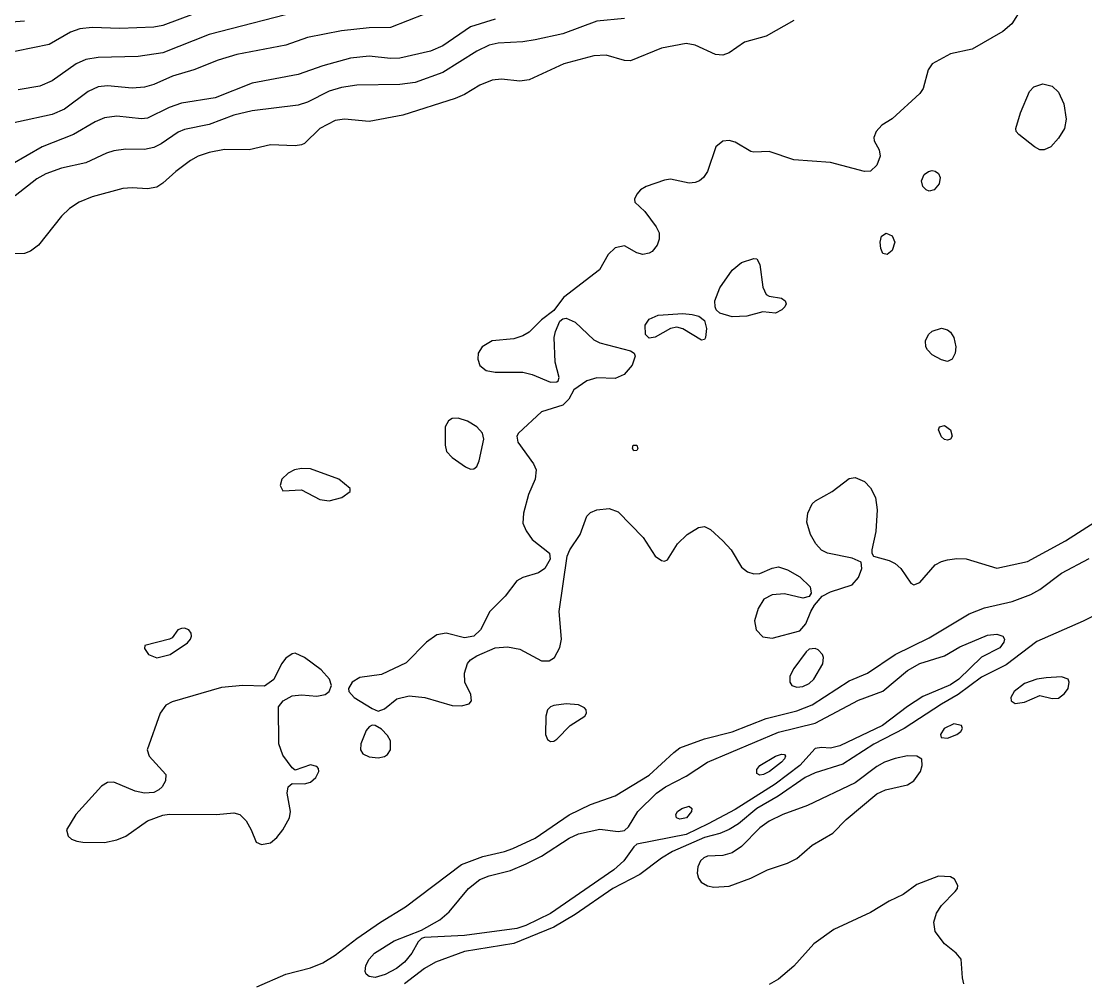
# Model space of a CAD drawing. Extents: x 474277 to 475042, y 254928 to 255625.
# Drawn here: x 474453.52 to 474480.04, y 255428.45 to 255452.43 of the extents above; entities that cross this region are included whole.
import ezdxf

# ---------------------------------------------------------------- set-up
doc = ezdxf.new("R2010")
doc.units = 0
doc.header["$MEASUREMENT"] = 0
doc.layers.add('BaseMapV2_DTM_export_MonNov09090547073261 — entities', color=1, linetype='CONTINUOUS')

msp = doc.modelspace()

# ---------------------------------------------------------------- linework, layer by layer
at = {"layer": 'BaseMapV2_DTM_export_MonNov09090547073261 — entities', "color": 15, "linetype": 'Continuous', "true_color": 0xb7484b}
for points in [[(474458.966, 255453.048, 84.75), (474457.049, 255452.324, 84.75), (474456.819, 255452.288, 84.75), (474455.976, 255452.255, 84.75), (474455.286, 255452.274, 84.75), (474454.979, 255452.243, 84.75), (474454.749, 255452.157, 84.75), (474454.212, 255451.853, 84.75), (474452.986, 255451.608, 84.75)], [(474460.653, 255452.73, 84.5), (474458.199, 255452.104, 84.5), (474457.049, 255451.648, 84.5), (474456.436, 255451.557, 84.5), (474455.439, 255451.532, 84.5), (474455.132, 255451.484, 84.5), (474454.889, 255451.374, 84.5), (474454.289, 255450.952, 84.5), (474453.982, 255450.816, 84.5), (474453.446, 255450.721, 84.5)], [(474478.44, 255452.754, 83.25), (474478.206, 255452.371, 83.25), (474477.982, 255452.18, 83.25), (474477.215, 255451.739, 83.25), (474476.678, 255451.617, 83.25), (474476.218, 255451.372, 83.25), (474476.117, 255451.22, 83.25), (474475.99, 255450.76, 83.25), (474475.912, 255450.631, 83.25), (474475.222, 255450.003, 83.25), (474474.961, 255449.84, 83.25), (474474.82, 255449.687, 83.25), (474474.762, 255449.534, 83.25), (474474.769, 255449.457, 83.25), (474474.894, 255449.227, 83.25), (474474.923, 255449.074, 83.25), (474474.84, 255448.844, 83.25), (474474.685, 255448.699, 83.25), (474474.532, 255448.687, 83.25), (474473.688, 255448.911, 83.25), (474472.768, 255448.976, 83.25), (474472.155, 255449.184, 83.25), (474471.771, 255449.172, 83.25), (474471.695, 255449.189, 83.25), (474471.311, 255449.424, 83.25), (474471.158, 255449.464, 83.25), (474471.004, 255449.446, 83.25), (474470.829, 255449.304, 83.25), (474470.619, 255448.69, 83.25), (474470.516, 255448.537, 83.25), (474470.422, 255448.46, 83.25), (474470.314, 255448.413, 83.25), (474470.161, 255448.395, 83.25), (474469.701, 255448.494, 83.25), (474469.548, 255448.475, 83.25), (474469.088, 255448.318, 83.25), (474468.952, 255448.23, 83.25), (474468.857, 255448.125, 83.25), (474468.801, 255448, 83.25), (474468.807, 255447.923, 83.25), (474469.056, 255447.693, 83.25), (474469.341, 255447.31, 83.25), (474469.414, 255447.157, 83.25), (474469.412, 255447.003, 83.25), (474469.367, 255446.85, 83.25), (474469.244, 255446.697, 83.25), (474469.164, 255446.652, 83.25), (474469.011, 255446.625, 83.25), (474468.857, 255446.662, 83.25), (474468.551, 255446.835, 83.25), (474468.321, 255446.786, 83.25), (474468.141, 255446.62, 83.25), (474467.929, 255446.237, 83.25), (474467.034, 255445.546, 83.25), (474466.787, 255445.227, 83.25), (474466.481, 255444.994, 83.25), (474466.174, 255444.687, 83.25), (474466.02, 255444.597, 83.25), (474465.79, 255444.519, 83.25), (474465.254, 255444.468, 83.25), (474465.001, 255444.32, 83.25), (474464.905, 255444.166, 83.25), (474464.895, 255444.013, 83.25), (474464.947, 255443.858, 83.25), (474465.1, 255443.729, 83.25), (474465.33, 255443.688, 83.25), (474466.02, 255443.688, 83.25), (474466.25, 255443.627, 83.25), (474466.711, 255443.436, 83.25), (474466.864, 255443.448, 83.25), (474466.901, 255443.476, 83.25), (474466.919, 255443.553, 83.25), (474466.825, 255443.936, 83.25), (474466.795, 255444.55, 83.25), (474466.829, 255444.703, 83.25), (474466.941, 255444.957, 83.25), (474467.017, 255445.021, 83.25), (474467.094, 255445.035, 83.25), (474467.324, 255444.938, 83.25), (474467.784, 255444.491, 83.25), (474467.937, 255444.424, 83.25), (474468.704, 255444.221, 83.25), (474468.795, 255444.166, 83.25), (474468.815, 255444.09, 83.25), (474468.746, 255443.86, 83.25), (474468.539, 255443.63, 83.25), (474468.321, 255443.531, 83.25), (474467.861, 255443.548, 83.25), (474467.615, 255443.476, 83.25), (474467.287, 255443.246, 83.25), (474467.162, 255443.016, 83.25), (474467.017, 255442.866, 83.25), (474466.481, 255442.7, 83.25), (474465.912, 255442.173, 83.25), (474465.868, 255442.096, 83.25), (474465.891, 255441.943, 83.25), (474466.285, 255441.406, 83.25), (474466.346, 255441.253, 83.25), (474466.324, 255441.023, 83.25), (474466.163, 255440.639, 83.25), (474466.032, 255440.179, 83.25), (474466.02, 255439.926, 83.25), (474466.097, 255439.735, 83.25), (474466.25, 255439.521, 83.25), (474466.679, 255439.182, 83.25), (474466.7, 255439.029, 83.25), (474466.566, 255438.799, 83.25), (474466.404, 255438.691, 83.25), (474466.02, 255438.573, 83.25), (474465.867, 255438.486, 83.25), (474465.577, 255438.109, 83.25), (474465.193, 255437.725, 83.25), (474464.966, 255437.265, 83.25), (474464.794, 255437.108, 83.25), (474464.564, 255437.067, 83.25), (474464.104, 255437.186, 83.25), (474463.874, 255437.143, 83.25), (474463.617, 255436.959, 83.25), (474463.107, 255436.448, 83.25), (474462.493, 255436.153, 83.25), (474461.957, 255436.083, 83.25), (474461.765, 255435.962, 83.25), (474461.672, 255435.809, 83.25), (474461.682, 255435.732, 83.25), (474461.819, 255435.579, 83.25), (474462.263, 255435.306, 83.25), (474462.417, 255435.245, 83.25), (474462.57, 255435.3, 83.25), (474462.877, 255435.548, 83.25), (474463.183, 255435.626, 83.25), (474463.577, 255435.579, 83.25), (474464.257, 255435.38, 83.25), (474464.487, 255435.372, 83.25), (474464.68, 255435.425, 83.25), (474464.74, 255435.502, 83.25), (474464.721, 255435.655, 83.25), (474464.575, 255435.962, 83.25), (474464.563, 255436.192, 83.25), (474464.64, 255436.433, 83.25), (474464.717, 255436.523, 83.25), (474464.87, 255436.62, 83.25), (474465.33, 255436.816, 83.25), (474465.637, 255436.849, 83.25), (474465.944, 255436.786, 83.25), (474466.481, 255436.495, 83.25), (474466.671, 255436.499, 83.25), (474466.803, 255436.575, 83.25), (474466.941, 255436.827, 83.25), (474466.985, 255437.035, 83.25), (474466.926, 255437.725, 83.25), (474467.122, 255439.106, 83.25), (474467.185, 255439.259, 83.25), (474467.443, 255439.642, 83.25), (474467.613, 255440.102, 83.25), (474467.707, 255440.191, 83.25), (474467.861, 255440.259, 83.25), (474468.167, 255440.291, 83.25), (474468.397, 255440.205, 83.25), (474469.015, 255439.566, 83.25), (474469.318, 255439.104, 83.25), (474469.471, 255438.996, 83.25), (474469.548, 255438.98, 83.25), (474469.624, 255439.009, 83.25), (474469.871, 255439.412, 83.25), (474470.114, 255439.642, 83.25), (474470.391, 255439.82, 83.25), (474470.544, 255439.84, 83.25), (474470.698, 255439.772, 83.25), (474471.004, 255439.486, 83.25), (474471.205, 255439.259, 83.25), (474471.464, 255438.832, 83.25), (474471.618, 255438.715, 83.25), (474471.771, 255438.664, 83.25), (474471.925, 255438.672, 83.25), (474472.231, 255438.808, 83.25), (474472.385, 255438.835, 83.25), (474472.615, 255438.766, 83.25), (474472.921, 255438.591, 83.25), (474473.174, 255438.339, 83.25), (474473.205, 255438.186, 83.25), (474473.151, 255438.099, 83.25), (474472.998, 255438.055, 83.25), (474472.538, 255438.164, 83.25), (474472.231, 255438.137, 83.25), (474472.025, 255438.032, 83.25), (474471.882, 255437.802, 83.25), (474471.793, 255437.495, 83.25), (474471.828, 255437.265, 83.25), (474472.001, 255437.096, 83.25), (474472.231, 255437.061, 83.25), (474472.921, 255437.246, 83.25), (474473.071, 255437.419, 83.25), (474473.193, 255437.725, 83.25), (474473.287, 255437.879, 83.25), (474473.478, 255438.109, 83.25), (474473.688, 255438.216, 83.25), (474474.225, 255438.386, 83.25), (474474.385, 255438.569, 83.25), (474474.463, 255438.799, 83.25), (474474.447, 255438.952, 83.25), (474474.225, 255439.057, 83.25), (474473.611, 255439.18, 83.25), (474473.458, 255439.25, 83.25), (474473.315, 255439.412, 83.25), (474473.189, 255439.642, 83.25), (474473.093, 255439.949, 83.25), (474473.12, 255440.179, 83.25), (474473.228, 255440.409, 83.25), (474473.31, 255440.486, 83.25), (474473.726, 255440.716, 83.25), (474474.148, 255441.042, 83.25), (474474.301, 255441.063, 83.25), (474474.532, 255440.961, 83.25), (474474.685, 255440.805, 83.25), (474474.804, 255440.562, 83.25), (474474.844, 255440.256, 83.25), (474474.81, 255439.719, 83.25), (474474.713, 255439.259, 83.25), (474474.711, 255439.182, 83.25), (474474.754, 255439.106, 83.25), (474475.145, 255438.995, 83.25), (474475.298, 255438.92, 83.25), (474475.436, 255438.799, 83.25), (474475.682, 255438.43, 83.25), (474475.758, 255438.392, 83.25), (474475.912, 255438.452, 83.25), (474476.295, 255438.888, 83.25), (474476.448, 255438.975, 83.25), (474476.602, 255439.015, 83.25), (474476.832, 255439.046, 83.25), (474477.062, 255439.036, 83.25), (474477.829, 255438.808, 83.25), (474478.595, 255438.975, 83.25), (474479.543, 255439.489, 83.25), (474480.282, 255439.962, 83.25)], [(474463.567, 255452.606, 84.25), (474462.723, 255452.276, 84.25), (474462.187, 255452.265, 84.25), (474461.497, 255452.192, 84.25), (474460.653, 255452.027, 84.25), (474460.116, 255451.833, 84.25), (474458.89, 255451.603, 84.25), (474458.43, 255451.461, 84.25), (474457.816, 255451.221, 84.25), (474457.288, 255451.067, 84.25), (474456.819, 255450.859, 84.25), (474456.589, 255450.793, 84.25), (474456.283, 255450.768, 84.25), (474455.669, 255450.824, 84.25), (474455.439, 255450.798, 84.25), (474455.189, 255450.684, 84.25), (474454.596, 255450.241, 84.25), (474454.289, 255450.109, 84.25), (474452.602, 255449.745, 84.25)], [(474472.768, 255452.455, 83.5), (474472.078, 255452.065, 83.5), (474471.541, 255451.909, 83.5), (474471.158, 255451.645, 83.5), (474471.004, 255451.584, 83.5), (474470.816, 255451.604, 83.5), (474470.314, 255451.839, 83.5), (474470.084, 255451.875, 83.5), (474469.471, 255451.766, 83.5), (474468.704, 255451.447, 83.5), (474468.551, 255451.455, 83.5), (474468.091, 255451.586, 83.5), (474467.784, 255451.573, 83.5), (474467.04, 255451.374, 83.5), (474466.174, 255450.972, 83.5), (474465.944, 255450.942, 83.5), (474465.484, 255450.991, 83.5), (474465.254, 255450.961, 83.5), (474464.947, 255450.839, 83.5), (474464.564, 255450.609, 83.5), (474464.334, 255450.509, 83.5), (474463.03, 255450.096, 83.5), (474462.187, 255449.939, 83.5), (474461.573, 255449.99, 83.5), (474461.343, 255449.962, 83.5), (474460.959, 255449.764, 83.5), (474460.576, 255449.389, 83.5), (474460.5, 255449.35, 83.5), (474460.346, 255449.329, 83.5), (474459.733, 255449.351, 83.5), (474459.196, 255449.228, 83.5), (474458.583, 255449.239, 83.5), (474458.199, 255449.165, 83.5), (474457.931, 255449.074, 83.5), (474457.739, 255448.967, 83.5), (474457.375, 255448.69, 83.5), (474457.049, 255448.396, 83.5), (474456.896, 255448.3, 83.5), (474456.666, 255448.257, 83.5), (474456.283, 255448.284, 83.5), (474456.053, 255448.266, 83.5), (474455.286, 255448.054, 83.5), (474454.961, 255447.923, 83.5), (474454.724, 255447.77, 83.5), (474454.519, 255447.575, 83.5), (474453.953, 255446.85, 83.5), (474453.752, 255446.701, 83.5), (474453.599, 255446.643, 83.5), (474452.986, 255446.638, 83.5)], [(474453.599, 255452.435, 85), (474453.062, 255452.391, 85)], [(474465.33, 255452.489, 84), (474464.71, 255452.294, 84), (474464.027, 255451.817, 84), (474463.72, 255451.688, 84), (474462.953, 255451.514, 84), (474462.723, 255451.508, 84), (474462.187, 255451.562, 84), (474461.727, 255451.51, 84), (474461.037, 255451.319, 84), (474460.423, 255451.108, 84), (474459.273, 255450.891, 84), (474458.353, 255450.523, 84), (474457.509, 255450.394, 84), (474457.203, 255450.28, 84), (474456.666, 255450.017, 84), (474456.513, 255450.001, 84), (474455.899, 255450.066, 84), (474455.592, 255450.027, 84), (474455.362, 255449.928, 84), (474454.82, 255449.61, 84), (474454.043, 255449.304, 84), (474453.292, 255448.876, 84)], [(474468.551, 255452.502, 83.75), (474467.861, 255452.431, 83.75), (474467.017, 255452.12, 83.75), (474466.327, 255451.972, 83.75), (474466.02, 255451.919, 83.75), (474465.407, 255451.884, 83.75), (474465.177, 255451.837, 83.75), (474464.87, 255451.686, 83.75), (474464.027, 255451.155, 83.75), (474463.337, 255450.905, 83.75), (474462.953, 255450.856, 83.75), (474461.88, 255450.838, 83.75), (474461.497, 255450.784, 83.75), (474461.19, 255450.692, 83.75), (474460.653, 255450.419, 83.75), (474460.423, 255450.338, 83.75), (474459.273, 255450.202, 83.75), (474458.813, 255450.089, 83.75), (474458.199, 255449.861, 83.75), (474457.586, 255449.734, 83.75), (474457.433, 255449.671, 83.75), (474457.003, 255449.38, 83.75), (474456.819, 255449.29, 83.75), (474456.589, 255449.24, 83.75), (474456.129, 255449.245, 83.75), (474455.823, 255449.206, 83.75), (474455.643, 255449.15, 83.75), (474455.132, 255448.909, 83.75), (474454.519, 255448.774, 83.75), (474454.136, 255448.634, 83.75), (474453.906, 255448.509, 83.75), (474453.369, 255448.084, 83.75)], [(474479.006, 255449.227, 83.25), (474478.902, 255449.233, 83.25), (474478.769, 255449.304, 83.25), (474478.376, 255449.61, 83.25), (474478.311, 255449.687, 83.25), (474478.303, 255449.764, 83.25), (474478.422, 255450.147, 83.25), (474478.64, 255450.684, 83.25), (474478.749, 255450.799, 83.25), (474478.979, 255450.874, 83.25), (474479.209, 255450.818, 83.25), (474479.362, 255450.662, 83.25), (474479.495, 255450.377, 83.25), (474479.558, 255449.994, 83.25), (474479.517, 255449.764, 83.25), (474479.362, 255449.519, 83.25), (474479.178, 255449.304, 83.25), (474479.006, 255449.227, 83.25)], [(474476.268, 255448.23, 83.25), (474476.142, 255448.203, 83.25), (474476.065, 255448.231, 83.25), (474475.988, 255448.315, 83.25), (474475.95, 255448.46, 83.25), (474476.02, 255448.613, 83.25), (474476.125, 255448.69, 83.25), (474476.218, 255448.712, 83.25), (474476.295, 255448.699, 83.25), (474476.372, 255448.64, 83.25), (474476.415, 255448.537, 83.25), (474476.395, 255448.383, 83.25), (474476.268, 255448.23, 83.25)], [(474475.098, 255446.62, 83.25), (474474.992, 255446.648, 83.25), (474474.938, 255446.773, 83.25), (474474.92, 255446.927, 83.25), (474474.951, 255447.08, 83.25), (474475.068, 255447.155, 83.25), (474475.222, 255447.084, 83.25), (474475.287, 255446.927, 83.25), (474475.222, 255446.719, 83.25), (474475.098, 255446.62, 83.25)], [(474471.599, 255445.086, 83.25), (474471.234, 255445.071, 83.25), (474470.928, 255445.156, 83.25), (474470.839, 255445.24, 83.25), (474470.808, 255445.316, 83.25), (474470.806, 255445.47, 83.25), (474470.928, 255445.787, 83.25), (474471.234, 255446.227, 83.25), (474471.464, 255446.421, 83.25), (474471.771, 255446.523, 83.25), (474471.848, 255446.509, 83.25), (474471.925, 255446.372, 83.25), (474472.001, 255445.805, 83.25), (474472.078, 255445.628, 83.25), (474472.155, 255445.585, 83.25), (474472.461, 255445.537, 83.25), (474472.556, 255445.47, 83.25), (474472.578, 255445.393, 83.25), (474472.548, 255445.316, 83.25), (474472.469, 255445.24, 83.25), (474472.31, 255445.163, 83.25), (474472.001, 255445.194, 83.25), (474471.599, 255445.086, 83.25)], [(474470.57, 255444.55, 83.25), (474470.544, 255444.504, 83.25), (474470.468, 255444.485, 83.25), (474470.008, 255444.765, 83.25), (474469.854, 255444.813, 83.25), (474469.701, 255444.778, 83.25), (474469.318, 255444.564, 83.25), (474469.164, 255444.538, 83.25), (474469.078, 255444.626, 83.25), (474469.066, 255444.856, 83.25), (474469.164, 255445.013, 83.25), (474469.394, 255445.11, 83.25), (474470.008, 255445.148, 83.25), (474470.238, 255445.13, 83.25), (474470.402, 255445.086, 83.25), (474470.544, 255444.977, 83.25), (474470.598, 255444.78, 83.25), (474470.57, 255444.55, 83.25)], [(474476.712, 255444.013, 83.25), (474476.602, 255443.954, 83.25), (474476.448, 255443.994, 83.25), (474476.218, 255444.122, 83.25), (474476.1, 255444.243, 83.25), (474476.061, 255444.32, 83.25), (474476.05, 255444.473, 83.25), (474476.127, 255444.626, 83.25), (474476.218, 255444.708, 83.25), (474476.448, 255444.783, 83.25), (474476.602, 255444.747, 83.25), (474476.678, 255444.686, 83.25), (474476.76, 255444.55, 83.25), (474476.807, 255444.32, 83.25), (474476.788, 255444.166, 83.25), (474476.712, 255444.013, 83.25)], [(474464.794, 255441.281, 83.25), (474464.87, 255441.342, 83.25), (474464.929, 255441.483, 83.25), (474465.046, 255442.019, 83.25), (474465.014, 255442.173, 83.25), (474464.868, 255442.326, 83.25), (474464.64, 255442.472, 83.25), (474464.41, 255442.542, 83.25), (474464.257, 255442.534, 83.25), (474464.165, 255442.479, 83.25), (474464.082, 255442.326, 83.25), (474464.08, 255441.866, 83.25), (474464.114, 255441.713, 83.25), (474464.257, 255441.564, 83.25), (474464.593, 255441.329, 83.25), (474464.717, 255441.274, 83.25), (474464.794, 255441.281, 83.25)], [(474476.673, 255442.019, 83.25), (474476.602, 255441.995, 83.25), (474476.525, 255442.012, 83.25), (474476.448, 255442.074, 83.25), (474476.375, 255442.249, 83.25), (474476.404, 255442.326, 83.25), (474476.525, 255442.356, 83.25), (474476.676, 255442.249, 83.25), (474476.715, 255442.096, 83.25), (474476.673, 255442.019, 83.25)], [(474468.88, 255441.789, 83.25), (474468.857, 255441.739, 83.25), (474468.781, 255441.732, 83.25), (474468.748, 255441.789, 83.25), (474468.767, 255441.866, 83.25), (474468.857, 255441.874, 83.25), (474468.88, 255441.789, 83.25)], [(474461.19, 255440.483, 83.25), (474461.509, 255440.562, 83.25), (474461.718, 255440.716, 83.25), (474461.712, 255440.793, 83.25), (474461.436, 255441.023, 83.25), (474460.73, 255441.28, 83.25), (474460.5, 255441.286, 83.25), (474460.33, 255441.253, 83.25), (474460.171, 255441.176, 83.25), (474460.01, 255441.023, 83.25), (474459.973, 255440.869, 83.25), (474460.04, 255440.733, 83.25), (474460.5, 255440.753, 83.25), (474460.96, 255440.515, 83.25), (474461.19, 255440.483, 83.25)], [(474459.393, 255428.371, 83.5), (474460.116, 255428.685, 83.5), (474460.73, 255428.85, 83.5), (474461.037, 255428.974, 83.5), (474461.343, 255429.158, 83.5), (474461.88, 255429.577, 83.5), (474462.475, 255429.981, 83.5), (474463.097, 255430.365, 83.5), (474464.487, 255431.425, 83.5), (474465.024, 255431.617, 83.5), (474465.56, 255431.743, 83.5), (474465.77, 255431.821, 83.5), (474466.327, 255432.08, 83.5), (474467.171, 255432.661, 83.5), (474467.707, 255432.918, 83.5), (474468.321, 255433.129, 83.5), (474469.164, 255433.648, 83.5), (474469.778, 255434.216, 83.5), (474469.931, 255434.325, 83.5), (474470.544, 255434.55, 83.5), (474471.234, 255434.723, 83.5), (474472.078, 255435.063, 83.5), (474472.845, 255435.251, 83.5), (474473.228, 255435.401, 83.5), (474474.148, 255436, 83.5), (474474.608, 255436.189, 83.5), (474475.297, 255436.652, 83.5), (474476.142, 255437.07, 83.5), (474477.139, 255437.667, 83.5), (474477.522, 255437.815, 83.5), (474478.212, 255437.973, 83.5), (474478.672, 255438.153, 83.5), (474478.902, 255438.274, 83.5), (474479.439, 255438.677, 83.5), (474480.129, 255439.049, 83.5)], [(474480.896, 255437.929, 83.5), (474479.976, 255437.483, 83.5), (474478.825, 255436.979, 83.5), (474478.059, 255436.395, 83.5), (474477.445, 255436.089, 83.5), (474476.866, 255435.655, 83.5), (474476.448, 255435.42, 83.5), (474475.521, 255434.812, 83.5), (474474.762, 255434.423, 83.5), (474473.995, 255433.924, 83.5), (474473.305, 255433.706, 83.5), (474473.05, 255433.585, 83.5), (474472.379, 255433.125, 83.5), (474471.848, 255432.815, 83.5), (474471.388, 255432.437, 83.5), (474471.158, 255432.29, 83.5), (474470.928, 255432.196, 83.5), (474470.544, 255432.098, 83.5), (474469.748, 255431.745, 83.5), (474469.471, 255431.577, 83.5), (474468.934, 255431.175, 83.5), (474468.26, 255430.825, 83.5), (474467.324, 255430.174, 83.5), (474466.787, 255429.858, 83.5), (474465.79, 255429.455, 83.5), (474464.564, 255429.252, 83.5), (474463.843, 255428.984, 83.5), (474463.567, 255428.832, 83.5), (474463.065, 255428.448, 83.5)], [(474456.896, 255436.573, 83.25), (474457.229, 255436.652, 83.25), (474457.663, 255436.948, 83.25), (474457.739, 255437.035, 83.25), (474457.759, 255437.112, 83.25), (474457.752, 255437.189, 83.25), (474457.698, 255437.265, 83.25), (474457.586, 255437.311, 83.25), (474457.509, 255437.305, 83.25), (474457.425, 255437.265, 83.25), (474457.279, 255437.069, 83.25), (474457.21, 255437.035, 83.25), (474456.596, 255436.882, 83.25), (474456.59, 255436.805, 83.25), (474456.691, 255436.652, 83.25), (474456.896, 255436.573, 83.25)], [(474462.589, 255428.678, 83.75), (474462.34, 255428.604, 83.75), (474462.187, 255428.629, 83.75), (474462.11, 255428.692, 83.75), (474462.086, 255428.754, 83.75), (474462.108, 255428.908, 83.75), (474462.188, 255429.061, 83.75), (474462.32, 255429.214, 83.75), (474462.809, 255429.521, 83.75), (474463.49, 255429.788, 83.75), (474463.95, 255430.044, 83.75), (474464.18, 255430.24, 83.75), (474464.662, 255430.825, 83.75), (474464.947, 255431.045, 83.75), (474465.177, 255431.137, 83.75), (474465.714, 255431.274, 83.75), (474466.097, 255431.434, 83.75), (474466.481, 255431.632, 83.75), (474467.171, 255432.078, 83.75), (474467.401, 255432.185, 83.75), (474467.937, 255432.303, 83.75), (474468.397, 255432.246, 83.75), (474468.551, 255432.265, 83.75), (474468.652, 255432.358, 83.75), (474468.883, 255432.742, 83.75), (474469.351, 255433.202, 83.75), (474469.573, 255433.355, 83.75), (474470.084, 255433.626, 83.75), (474470.621, 255433.975, 83.75), (474472.385, 255434.72, 83.75), (474473.305, 255434.939, 83.75), (474474.378, 255435.514, 83.75), (474474.992, 255435.743, 83.75), (474475.605, 255436.255, 83.75), (474475.912, 255436.432, 83.75), (474476.525, 255436.617, 83.75), (474476.908, 255436.846, 83.75), (474477.599, 255437.133, 83.75), (474477.829, 255437.162, 83.75), (474477.982, 255437.109, 83.75), (474478.017, 255437.035, 83.75), (474478.006, 255436.959, 83.75), (474477.905, 255436.816, 83.75), (474477.445, 255436.585, 83.75), (474476.878, 255436.039, 83.75), (474476.678, 255435.896, 83.75), (474475.988, 255435.607, 83.75), (474475.605, 255435.358, 83.75), (474474.984, 255434.888, 83.75), (474473.918, 255434.379, 83.75), (474473.688, 255434.316, 83.75), (474473.458, 255434.336, 83.75), (474473.305, 255434.31, 83.75), (474472.922, 255433.892, 83.75), (474472.308, 255433.425, 83.75), (474471.311, 255432.795, 83.75), (474470.64, 255432.435, 83.75), (474470.084, 255432.171, 83.75), (474468.857, 255431.925, 83.75), (474468.781, 255431.862, 83.75), (474468.537, 255431.515, 83.75), (474468.284, 255431.285, 83.75), (474466.711, 255430.201, 83.75), (474466.089, 255429.904, 83.75), (474465.867, 255429.829, 83.75), (474464.564, 255429.649, 83.75), (474463.567, 255429.603, 83.75), (474463.49, 255429.574, 83.75), (474463.413, 255429.496, 83.75), (474463.255, 255429.214, 83.75), (474463.069, 255428.984, 83.75), (474462.868, 255428.831, 83.75), (474462.589, 255428.678, 83.75)], [(474472.998, 255435.858, 83.25), (474473.151, 255435.934, 83.25), (474473.268, 255436.039, 83.25), (474473.497, 255436.422, 83.25), (474473.512, 255436.575, 83.25), (474473.486, 255436.652, 83.25), (474473.381, 255436.769, 83.25), (474473.305, 255436.804, 83.25), (474473.151, 255436.785, 83.25), (474473.075, 255436.718, 83.25), (474472.768, 255436.302, 83.25), (474472.667, 255436.115, 83.25), (474472.667, 255435.962, 83.25), (474472.723, 255435.885, 83.25), (474472.845, 255435.837, 83.25), (474472.998, 255435.858, 83.25)], [(474459.733, 255431.957, 83.25), (474459.886, 255432.091, 83.25), (474460.036, 255432.281, 83.25), (474460.207, 255432.588, 83.25), (474460.227, 255432.742, 83.25), (474460.149, 255433.202, 83.25), (474460.168, 255433.355, 83.25), (474460.27, 255433.442, 83.25), (474460.576, 255433.432, 83.25), (474460.73, 255433.469, 83.25), (474460.862, 255433.585, 83.25), (474460.936, 255433.738, 83.25), (474460.929, 255433.815, 83.25), (474460.883, 255433.866, 83.25), (474460.73, 255433.902, 83.25), (474460.346, 255433.768, 83.25), (474460.27, 255433.829, 83.25), (474460.04, 255434.146, 83.25), (474459.94, 255434.428, 83.25), (474459.931, 255435.348, 83.25), (474460.042, 255435.502, 83.25), (474460.27, 255435.622, 83.25), (474460.5, 255435.645, 83.25), (474460.883, 255435.617, 83.25), (474461.094, 255435.655, 83.25), (474461.191, 255435.732, 83.25), (474461.247, 255435.885, 83.25), (474461.199, 255436.039, 83.25), (474460.992, 255436.269, 83.25), (474460.576, 255436.581, 83.25), (474460.346, 255436.684, 83.25), (474460.27, 255436.673, 83.25), (474460.116, 255436.562, 83.25), (474460.003, 255436.422, 83.25), (474459.81, 255436.028, 83.25), (474459.58, 255435.863, 83.25), (474459.043, 255435.882, 83.25), (474458.506, 255435.828, 83.25), (474457.279, 255435.472, 83.25), (474457.126, 255435.392, 83.25), (474456.978, 255435.195, 83.25), (474456.654, 255434.275, 83.25), (474456.703, 255434.122, 83.25), (474457.123, 255433.662, 83.25), (474457.117, 255433.508, 83.25), (474457.027, 255433.355, 83.25), (474456.947, 255433.278, 83.25), (474456.819, 255433.219, 83.25), (474456.589, 255433.199, 83.25), (474456.359, 255433.252, 83.25), (474455.823, 255433.474, 83.25), (474455.669, 255433.468, 83.25), (474455.516, 255433.369, 83.25), (474454.882, 255432.665, 83.25), (474454.647, 255432.281, 83.25), (474454.69, 255432.128, 83.25), (474454.768, 255432.051, 83.25), (474454.902, 255432.004, 83.25), (474455.056, 255431.975, 83.25), (474455.592, 255431.972, 83.25), (474455.899, 255432.037, 83.25), (474456.129, 255432.125, 83.25), (474456.666, 255432.508, 83.25), (474457.049, 255432.648, 83.25), (474457.203, 255432.672, 83.25), (474458.384, 255432.665, 83.25), (474458.813, 255432.711, 83.25), (474458.966, 255432.668, 83.25), (474459.12, 255432.507, 83.25), (474459.25, 255432.281, 83.25), (474459.372, 255431.975, 83.25), (474459.503, 255431.916, 83.25), (474459.733, 255431.957, 83.25)], [(474478.519, 255435.47, 83.25), (474478.902, 255435.632, 83.25), (474479.209, 255435.555, 83.25), (474479.362, 255435.569, 83.25), (474479.515, 255435.685, 83.25), (474479.604, 255435.809, 83.25), (474479.635, 255435.962, 83.25), (474479.609, 255436.039, 83.25), (474479.439, 255436.099, 83.25), (474479.055, 255436.074, 83.25), (474478.825, 255436.039, 83.25), (474478.519, 255435.931, 83.25), (474478.262, 255435.732, 83.25), (474478.176, 255435.579, 83.25), (474478.185, 255435.502, 83.25), (474478.289, 255435.433, 83.25), (474478.519, 255435.47, 83.25)], [(474466.787, 255434.494, 83.25), (474466.864, 255434.541, 83.25), (474467.198, 255434.888, 83.25), (474467.562, 255435.118, 83.25), (474467.603, 255435.195, 83.25), (474467.596, 255435.272, 83.25), (474467.554, 255435.324, 83.25), (474467.401, 255435.396, 83.25), (474467.094, 255435.426, 83.25), (474466.787, 255435.38, 83.25), (474466.707, 255435.348, 83.25), (474466.634, 255435.275, 83.25), (474466.595, 255435.118, 83.25), (474466.581, 255434.658, 83.25), (474466.634, 255434.533, 83.25), (474466.711, 255434.488, 83.25), (474466.787, 255434.494, 83.25)], [(474462.57, 255434.113, 83.25), (474462.647, 255434.164, 83.25), (474462.724, 255434.275, 83.25), (474462.722, 255434.505, 83.25), (474462.647, 255434.634, 83.25), (474462.493, 255434.791, 83.25), (474462.34, 255434.888, 83.25), (474462.263, 255434.891, 83.25), (474462.187, 255434.855, 83.25), (474462.11, 255434.76, 83.25), (474461.98, 255434.428, 83.25), (474461.971, 255434.275, 83.25), (474462.033, 255434.18, 83.25), (474462.187, 255434.103, 83.25), (474462.417, 255434.08, 83.25), (474462.57, 255434.113, 83.25)], [(474476.602, 255434.57, 83.25), (474476.831, 255434.658, 83.25), (474476.931, 255434.735, 83.25), (474476.974, 255434.812, 83.25), (474476.949, 255434.888, 83.25), (474476.755, 255434.925, 83.25), (474476.516, 255434.812, 83.25), (474476.422, 255434.658, 83.25), (474476.442, 255434.582, 83.25), (474476.602, 255434.57, 83.25)], [(474471.158, 255430.882, 83.25), (474471.695, 255431.082, 83.25), (474472.111, 255431.285, 83.25), (474472.615, 255431.452, 83.25), (474472.845, 255431.572, 83.25), (474473.228, 255431.906, 83.25), (474473.742, 255432.205, 83.25), (474474.071, 255432.546, 83.25), (474474.838, 255433.182, 83.25), (474475.052, 255433.278, 83.25), (474475.605, 255433.406, 83.25), (474475.758, 255433.502, 83.25), (474475.929, 255433.738, 83.25), (474475.972, 255433.892, 83.25), (474475.956, 255434.045, 83.25), (474475.835, 255434.121, 83.25), (474475.605, 255434.125, 83.25), (474475.298, 255434.066, 83.25), (474475.032, 255433.968, 83.25), (474474.838, 255433.86, 83.25), (474474.301, 255433.456, 83.25), (474473.112, 255432.895, 83.25), (474472.498, 255432.665, 83.25), (474472.155, 255432.502, 83.25), (474471.925, 255432.338, 83.25), (474471.464, 255431.873, 83.25), (474471.234, 255431.713, 83.25), (474471.004, 255431.649, 83.25), (474470.621, 255431.631, 83.25), (474470.525, 255431.591, 83.25), (474470.443, 255431.515, 83.25), (474470.376, 255431.361, 83.25), (474470.361, 255431.208, 83.25), (474470.391, 255431.078, 83.25), (474470.464, 255430.978, 83.25), (474470.621, 255430.89, 83.25), (474470.774, 255430.855, 83.25), (474471.158, 255430.882, 83.25)], [(474472.011, 255433.662, 84), (474471.925, 255433.649, 84), (474471.848, 255433.686, 84), (474471.848, 255433.785, 84), (474471.926, 255433.892, 84), (474472.312, 255434.122, 84), (474472.461, 255434.173, 84), (474472.538, 255434.164, 84), (474472.562, 255434.122, 84), (474472.538, 255434.057, 84), (474472.461, 255433.968, 84), (474472.162, 255433.738, 84), (474472.011, 255433.662, 84)], [(474470.093, 255432.588, 84), (474469.931, 255432.549, 84), (474469.845, 255432.588, 84), (474469.829, 255432.665, 84), (474469.872, 255432.742, 84), (474469.977, 255432.818, 84), (474470.161, 255432.872, 84), (474470.228, 255432.818, 84), (474470.218, 255432.742, 84), (474470.093, 255432.588, 84)], [(474477.01, 255428.448, 83.25), (474476.971, 255428.601, 83.25), (474476.939, 255429.061, 83.25), (474476.816, 255429.214, 83.25), (474476.525, 255429.445, 83.25), (474476.294, 255429.751, 83.25), (474476.257, 255429.981, 83.25), (474476.323, 255430.211, 83.25), (474476.448, 255430.4, 83.25), (474476.793, 255430.748, 83.25), (474476.85, 255430.825, 83.25), (474476.856, 255430.901, 83.25), (474476.773, 255431.055, 83.25), (474476.678, 255431.117, 83.25), (474476.372, 255431.132, 83.25), (474475.835, 255430.919, 83.25), (474475.493, 255430.671, 83.25), (474475.145, 255430.51, 83.25), (474474.685, 255430.221, 83.25), (474473.765, 255429.803, 83.25), (474473.268, 255429.444, 83.25), (474472.768, 255428.886, 83.25), (474472.385, 255428.565, 83.25), (474472.155, 255428.43, 83.25)]]:
    msp.add_polyline3d(points, dxfattribs=at)

doc.saveas('drawing.dxf')
